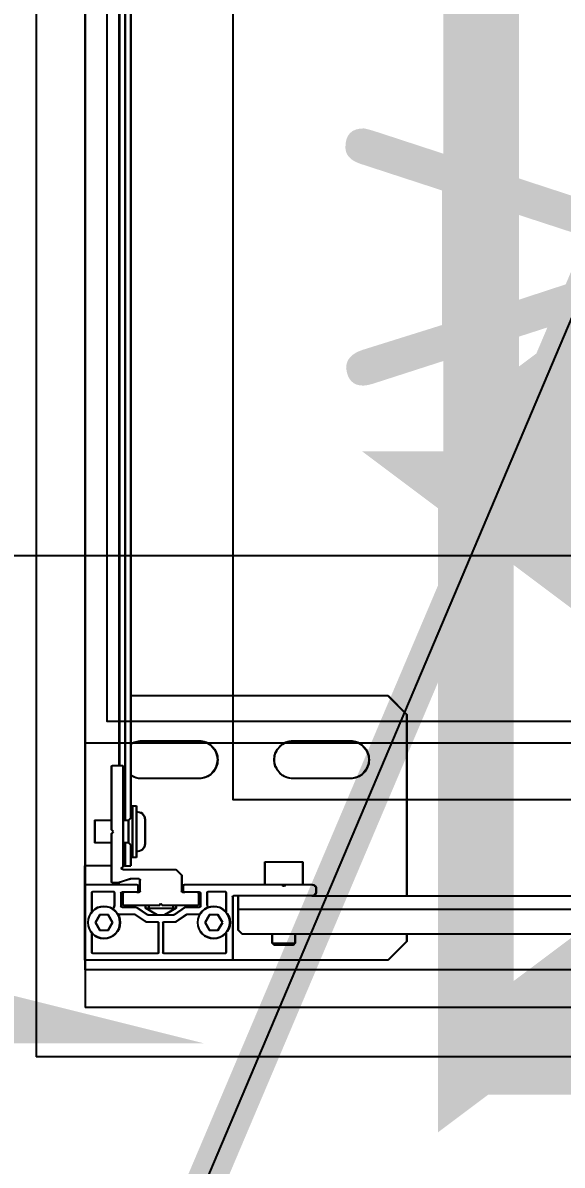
# Model space of a CAD drawing. Extents: x -2932 to 12371, y 2178 to 6224.
# Drawn here: x 6273.24 to 6287.49, y 4039.22 to 4069.41 of the extents above; entities that cross this region are included whole.
import ezdxf
from ezdxf import colors
from ezdxf.entities.mleader import LeaderData, LeaderLine
from ezdxf.math import Vec2, Vec3

# ---------------------------------------------------------------- set-up
doc = ezdxf.new("R2010")
doc.units = 0
doc.header["$PDMODE"] = 67
doc.linetypes.add('ACAD_ISO02W100', pattern=[15, 12, -3])
doc.linetypes.add('prlm_ef', pattern=[0.165, 0.1, -0.065])
doc.layers.get('0').update_dxf_attribs({"color": 252})
for name, color, linetype, lineweight in [('_GAZELEC-BOITE INCORPO', 36, 'Continuous', 18), ('_GAZELEC-RESERVATION', 1, 'Continuous', 18), ('_GAZELEC-RESERVATION 2', 6, 'Continuous', 18)]:
    doc.layers.add(name, color=color, linetype=linetype, lineweight=lineweight)
for name, color, linetype in [('_GAZELEC-EAU CHAUDE', 1, 'Continuous'), ('B aménagement intérieur', 252, 'Continuous'), ('B Général', 252, 'Continuous'), ('C ANNOTATIONS-prestations', 252, 'Continuous'), ('F REMPLISSAGE-vert clair', 252, 'Continuous'), ('F REMPLISSAGE-vert foncé', 252, 'Continuous'), ('GAZ-GAZ N-1', 202, 'Continuous'), ('MTI900_Alu', 252, 'Continuous'), ('prlm-CHAUFF', 30, 'Continuous'), ('prlm-EAU-EF', 161, 'Continuous'), ('prlm-MOD', 64, 'Continuous'), ('prlm-VMC', 93, 'Continuous')]:
    doc.layers.add(name, color=color, linetype=linetype)
doc.layers.add('prlm-ZEROPLOT', color=254, linetype='Continuous', plot=False)
doc.styles.add('Arial', font='arial.ttf')
doc.styles.get("Standard").update_dxf_attribs({"font": 'isocp.shx', "height": 15})
doc.dimstyles.new('200', dxfattribs={"dimscale": 0.1, "dimtxt": 150, "dimasz": 25, "dimexe": 50, "dimexo": 50, "dimgap": 20, "dimtad": 1, "dimdec": 0, "dimdsep": 46, "dimtxsty": 'Arial', "dimblk1": 'DOTBLANK', "dimblk2": 'DOTBLANK', "dimsah": 1, "dimcen": 25, "dimclrd": 5, "dimclre": 5, "dimadec": 0, "dimazin": 0, "dimtfac": 1, "dimtdec": 0, "dimtmove": 0, "dimatfit": 3, "dimldrblk": 'DOTBLANK', "dimfxl": 50, "dimtolj": 1, "dimtzin": 0, "dimarcsym": 0})

# ---------------------------------------------------------------- blocks, each defined once
blk = doc.blocks.new('A n1.T4 A32_A33 (2D)')
at = {"layer": 'B Général', "linetype": 'Continuous'}
for p in [(-638.1, 251.635), (-599.08, 160.635)]:
    blk.add_line(p, (-638.1, 160.635), dxfattribs=at)
at = {"layer": 'F REMPLISSAGE-vert clair'}
for p in [(-639.4, 251.635), (-599.08, 159.335)]:
    blk.add_line(p, (-639.4, 159.335), dxfattribs=at)
at = {"layer": 'F REMPLISSAGE-vert foncé'}
for p in [(-639.4, 251.635), (-599.08, 159.335)]:
    blk.add_line(p, (-639.4, 159.335), dxfattribs=at)
at = {"layer": 'F REMPLISSAGE-vert foncé', "linetype": 'Continuous'}
for p in [(-638.1, 251.635), (-599.08, 160.635)]:
    blk.add_line(p, (-638.1, 160.635), dxfattribs=at)
blk = doc.blocks.new('A n1.G 100_80')
at = {"layer": 'B Général', "linetype": 'Continuous', "flags": 128}
blk.add_lwpolyline([(9.5, -45), (9.5, 45), (48.52, 45), (48.52, -45)], close=True, dxfattribs=at)
at = {"layer": 'C ANNOTATIONS-prestations'}
for p, q in [((9.5, 42.25), (9.5, -42.25)), ((10.55, 41.05), (10.55, -41.05)), ((10.7, 41), (10.7, -41)), ((10.4, 39.6), (10.4, -39.6)), ((10.7, -37.75), (17.5, -37.75)), ((17.5, -37.75), (18, -38.25)), ((18, -38.25), (18, -43.05)), ((11, -38.95), (12.5, -38.95)), ((15, -38.95), (16.5, -38.95)), ((10.2, -41.3), (10.2, -39.63)), ((10.23, -39.6), (10.47, -39.6)), ((10.5, -39.63), (10.5, -42.29)), ((12.5, -39.95), (11, -39.95)), ((16.5, -39.95), (15, -39.95)), ((10.7, -40.67), (10.75, -40.67)), ((10.75, -40.67), (10.75, -42.03)), ((10.75, -40.67), (10.85, -40.67)), ((10.85, -40.67), (10.85, -42.03)), ((9.75, -41.05), (9.75, -41.65)), ((9.75, -41.05), (10.2, -41.05)), ((10.5, -41.05), (10.65, -41.05)), ((10.65, -41.05), (10.75, -40.95)), ((10.65, -41.65), (10.65, -41.05)), ((11.08, -41.025), (11.08, -41.675)), ((10.25, -41.35), (10.2, -41.3)), ((10.2, -41.4), (10.25, -41.35)), ((10.2, -41.65), (9.75, -41.65)), ((10.2, -42.67), (10.2, -41.4)), ((10.65, -41.65), (10.5, -41.65)), ((10.55, -41.65), (10.55, -42.25)), ((10.75, -41.75), (10.65, -41.65)), ((10.7, -41.7), (10.7, -42.25)), ((9.5, -42.78), (9.5, -42.25)), ((10.2, -42.25), (9.5, -42.25)), ((10.55, -42.25), (10.5, -42.25)), ((10.55, -42.25), (10.7, -42.25)), ((10.75, -42.03), (10.7, -42.03)), ((10.85, -42.03), (10.75, -42.03)), ((14.25, -42.15), (15.25, -42.15)), ((14.25, -42.75), (14.25, -42.15)), ((15.25, -42.15), (15.25, -42.75)), ((10.5, -42.35), (11.9, -42.35)), ((11.9, -42.35), (12.05, -42.5)), ((12.05, -42.5), (12.05, -42.92)), ((9.5, -44.72), (9.5, -42.78)), ((9.53, -42.75), (10.87, -42.75)), ((10.395, -42.7), (10.23, -42.7)), ((10.695, -42.601), (10.405, -42.698)), ((10.92, -42.6), (10.705, -42.6)), ((10.9, -42.78), (10.9, -42.92)), ((10.95, -42.92), (10.95, -42.63)), ((12.1, -42.92), (12.1, -42.78)), ((12.13, -42.75), (14.7, -42.75)), ((14.7, -42.75), (14.729, -42.779)), ((14.7, -42.75), (14.8, -42.75)), ((14.771, -42.779), (14.8, -42.75)), ((14.8, -42.75), (15.5, -42.75)), ((15.6, -42.85), (15.6, -42.95)), ((9.68, -43.467), (9.68, -42.96)), ((9.71, -42.93), (10.24, -42.93)), ((10.27, -42.96), (10.27, -43.306)), ((10.45, -42.98), (10.45, -43.32)), ((10.87, -42.95), (10.48, -42.95)), ((10.5, -43.27), (10.5, -42.98)), ((10.87, -42.95), (10.92, -42.95)), ((12.08, -42.95), (12.13, -42.95)), ((12.52, -42.95), (12.13, -42.95)), ((12.5, -42.98), (12.5, -43.27)), ((12.55, -43.32), (12.55, -42.98)), ((12.73, -43.28), (12.73, -42.96)), ((12.76, -42.93), (13.19, -42.93)), ((13.22, -42.96), (13.22, -43.467)), ((13.4, -43.08), (13.4, -44.72)), ((15.5, -43.05), (13.43, -43.05)), ((13.55, -43.4), (13.55, -43.05)), ((15.5, -43.05), (42.27, -43.05)), ((10.48, -43.35), (10.841, -43.35)), ((11.45, -43.3), (10.53, -43.3)), ((10.858, -43.355), (11.142, -43.545)), ((11.1, -43.377), (11.1, -43.3)), ((11.1, -43.377), (11.9, -43.377)), ((11.4, -43.55), (11.1, -43.377)), ((11.177, -43.3), (11.177, -43.421)), ((11.45, -43.3), (11.5, -43.25)), ((11.5, -43.25), (11.55, -43.3)), ((12.47, -43.3), (11.55, -43.3)), ((11.9, -43.377), (11.6, -43.55)), ((11.823, -43.3), (11.823, -43.421)), ((11.858, -43.545), (12.15, -43.35)), ((11.9, -43.3), (11.9, -43.377)), ((12.15, -43.35), (12.52, -43.35)), ((13.55, -43.4), (44.25, -43.4)), ((13.55, -43.95), (13.55, -43.4)), ((9.885, -43.55), (9.769, -43.75)), ((9.769, -43.75), (9.885, -43.95)), ((10.115, -43.55), (9.885, -43.55)), ((10.231, -43.75), (10.115, -43.55)), ((10.115, -43.95), (10.231, -43.75)), ((10.364, -43.53), (10.786, -43.53)), ((10.803, -43.535), (11.088, -43.725)), ((11.105, -43.73), (11.41, -43.73)), ((11.159, -43.55), (11.841, -43.55)), ((11.44, -44.54), (11.44, -43.76)), ((11.56, -43.76), (11.56, -44.54)), ((11.59, -43.73), (11.904, -43.73)), ((11.904, -43.73), (12.197, -43.535)), ((12.214, -43.53), (12.536, -43.53)), ((12.785, -43.55), (12.669, -43.75)), ((12.669, -43.75), (12.785, -43.95)), ((13.015, -43.55), (12.785, -43.55)), ((13.131, -43.75), (13.015, -43.55)), ((13.015, -43.95), (13.131, -43.75)), ((9.68, -44.54), (9.68, -44.033)), ((9.885, -43.95), (10.115, -43.95)), ((12.785, -43.95), (13.015, -43.95)), ((13.22, -44.033), (13.22, -44.54)), ((13.65, -44.05), (13.55, -43.95)), ((13.65, -44.05), (44.15, -44.05)), ((14.45, -44.3), (14.45, -44.05)), ((15.05, -44.05), (15.05, -44.3)), ((18, -44.05), (18, -44.25)), ((14.45, -44.3), (15.05, -44.3)), ((14.5, -44.35), (14.45, -44.3)), ((15, -44.35), (14.5, -44.35)), ((15.05, -44.3), (15, -44.35)), ((18, -44.25), (17.5, -44.75)), ((11.41, -44.57), (9.71, -44.57)), ((13.19, -44.57), (11.59, -44.57)), ((9.5, -44.75), (9.5, -44.72)), ((9.53, -44.75), (9.5, -44.75)), ((13.37, -44.75), (9.53, -44.75)), ((17.5, -44.75), (13.37, -44.75))]:
    blk.add_line(p, q, dxfattribs=at)
at = {"layer": 'C ANNOTATIONS-prestations', "flags": 128}
for points in [[(10.7, -39.05, -0.080612), (10.842, -38.976, -0.080612), (11, -38.95)], [(12.5, -38.95, -0.414214), (13, -39.45, -0.414214), (12.5, -39.95)], [(15, -39.95, -0.414214), (14.5, -39.45, -0.414214), (15, -38.95)], [(16.5, -38.95, -0.414214), (17, -39.45, -0.414214), (16.5, -39.95)], [(10.2, -39.63, -0.198912), (10.209, -39.609, -0.198912), (10.23, -39.6)], [(10.47, -39.6, -0.198912), (10.491, -39.609, -0.198912), (10.5, -39.63)], [(11, -39.95, -0.080612), (10.842, -39.924, -0.080612), (10.7, -39.85)], [(10.85, -40.827, -0.218554), (11.01, -40.873, -0.218554), (11.08, -41.025)], [(10.85, -40.826, -0.003145), (10.853, -40.826, -0.003145), (10.855, -40.826)], [(11.08, -41.675, -0.218554), (11.01, -41.827, -0.218554), (10.85, -41.873)], [(10.855, -41.873, -0.003145), (10.853, -41.874, -0.003145), (10.85, -41.874)], [(10.5, -42.35, -0.414214), (10.47, -42.32, -0.414214), (10.5, -42.29)], [(9.5, -42.78, -0.198912), (9.509, -42.759, -0.198912), (9.53, -42.75)], [(10.23, -42.7, -0.198912), (10.209, -42.691, -0.198912), (10.2, -42.67)], [(10.405, -42.698, -0.040241), (10.4, -42.7, -0.040241), (10.395, -42.7)], [(10.695, -42.601, -0.040241), (10.7, -42.6, -0.040241), (10.705, -42.6)], [(10.87, -42.75, -0.198912), (10.891, -42.759, -0.198912), (10.9, -42.78)], [(10.92, -42.6, -0.198912), (10.941, -42.609, -0.198912), (10.95, -42.63)], [(12.1, -42.78, -0.198912), (12.109, -42.759, -0.198912), (12.13, -42.75)], [(14.771, -42.779, -0.198912), (14.75, -42.787, -0.198912), (14.729, -42.779)], [(15.5, -42.75, -0.198912), (15.571, -42.779, -0.198912), (15.6, -42.85)], [(9.68, -42.96, -0.198912), (9.689, -42.939, -0.198912), (9.71, -42.93)], [(10.24, -42.93, -0.198912), (10.261, -42.939, -0.198912), (10.27, -42.96)], [(10.45, -42.98, -0.198912), (10.459, -42.959, -0.198912), (10.48, -42.95)], [(10.5, -42.98, -0.198912), (10.509, -42.959, -0.198912), (10.53, -42.95)], [(10.9, -42.92, -0.198912), (10.891, -42.941, -0.198912), (10.87, -42.95)], [(10.95, -42.92, -0.198912), (10.941, -42.941, -0.198912), (10.92, -42.95)], [(12.08, -42.95, -0.198912), (12.059, -42.941, -0.198912), (12.05, -42.92)], [(12.13, -42.95, -0.198912), (12.109, -42.941, -0.198912), (12.1, -42.92)], [(12.47, -42.95, -0.198912), (12.491, -42.959, -0.198912), (12.5, -42.98)], [(12.52, -42.95, -0.198912), (12.541, -42.959, -0.198912), (12.55, -42.98)], [(12.73, -42.96, -0.198912), (12.739, -42.939, -0.198912), (12.76, -42.93)], [(13.19, -42.93, -0.198912), (13.211, -42.939, -0.198912), (13.22, -42.96)], [(13.4, -43.08, -0.198912), (13.409, -43.059, -0.198912), (13.43, -43.05)], [(15.6, -42.95, -0.198912), (15.571, -43.021, -0.198912), (15.5, -43.05)], [(9.68, -43.47, -0.01196), (9.68, -43.469, -0.01196), (9.68, -43.467)], [(10.27, -43.306, -0.123554), (10.258, -43.354, -0.123554), (10.225, -43.39)], [(10.48, -43.35, -0.198912), (10.459, -43.341, -0.198912), (10.45, -43.32)], [(10.53, -43.3, -0.198912), (10.509, -43.291, -0.198912), (10.5, -43.27)], [(10.841, -43.35, -0.073633), (10.85, -43.351, -0.073633), (10.858, -43.355)], [(12.5, -43.27, -0.198912), (12.491, -43.291, -0.198912), (12.47, -43.3)], [(12.55, -43.32, -0.198912), (12.541, -43.341, -0.198912), (12.52, -43.35)], [(12.758, -43.349, -0.095961), (12.737, -43.317, -0.095961), (12.73, -43.28)], [(13.22, -43.467, -0.01196), (13.22, -43.469, -0.01196), (13.22, -43.47)], [(10.786, -43.53, -0.073633), (10.795, -43.531, -0.073633), (10.803, -43.535)], [(11.105, -43.73, -0.073633), (11.096, -43.729, -0.073633), (11.088, -43.725)], [(11.159, -43.55, -0.073633), (11.15, -43.549, -0.073633), (11.142, -43.545)], [(11.41, -43.73, -0.198912), (11.431, -43.739, -0.198912), (11.44, -43.76)], [(11.56, -43.76, -0.198912), (11.569, -43.739, -0.198912), (11.59, -43.73)], [(11.858, -43.545, -0.073633), (11.85, -43.549, -0.073633), (11.841, -43.55)], [(12.197, -43.535, -0.073633), (12.205, -43.531, -0.073633), (12.214, -43.53)], [(9.68, -44.033, -0.01196), (9.68, -44.031, -0.01196), (9.68, -44.03)], [(13.22, -44.03, -0.01196), (13.22, -44.031, -0.01196), (13.22, -44.033)], [(9.71, -44.57, -0.198912), (9.689, -44.561, -0.198912), (9.68, -44.54)], [(11.44, -44.54, -0.198912), (11.431, -44.561, -0.198912), (11.41, -44.57)], [(11.59, -44.57, -0.198912), (11.569, -44.561, -0.198912), (11.56, -44.54)], [(13.22, -44.54, -0.198912), (13.211, -44.561, -0.198912), (13.19, -44.57)], [(9.53, -44.75, -0.198912), (9.509, -44.741, -0.198912), (9.5, -44.72)], [(13.4, -44.72, -0.198912), (13.391, -44.741, -0.198912), (13.37, -44.75)]]:
    blk.add_lwpolyline(points, format="xyb", dxfattribs=at)
at = {"layer": 'C ANNOTATIONS-prestations'}
for centre in [(10, -43.75), (12.9, -43.75)]:
    blk.add_circle(centre, 0.425, dxfattribs=at)
blk = doc.blocks.new('A n0.MTI900_Alu_390')
at = {"layer": 'MTI900_Alu', "color": 1, "linetype": 'Continuous'}
for p, q in [((-4.225, 0), (4.225, 0)), ((4.278, 0), (4.225, 0)), ((4.225, -0.07), (4.225, 0)), ((4.472, 0), (4.278, 0)), ((4.475, 0), (4.472, 0)), ((4.475, -0.003), (4.475, 0)), ((4.105, -0.025), (4.165, -0.025)), ((4.105, -0.025), (4.105, -0.07)), ((4.165, -0.07), (4.165, -0.025)), ((4.275, -0.003), (4.275, -0.137)), ((4.293, -0.021), (4.293, -0.074)), ((4.3467, -0.018), (4.296, -0.018)), ((4.355, -0.0385), (4.375, -0.0269)), ((4.375, -0.0269), (4.395, -0.0385)), ((4.454, -0.018), (4.4033, -0.018)), ((4.457, -0.191), (4.457, -0.021)), ((4.475, -0.387), (4.475, -0.003)), ((4.355, -0.0615), (4.355, -0.0385)), ((4.395, -0.0385), (4.395, -0.0615)), ((-3.96, -0.09), (3.96, -0.09)), ((3.96, -0.073), (3.96, -0.097)), ((4.13, -0.07), (3.963, -0.07)), ((4.135, -0.075), (4.13, -0.07)), ((4.14, -0.07), (4.135, -0.075)), ((4.267, -0.07), (4.14, -0.07)), ((4.2602, -0.1195), (4.2698, -0.0905)), ((4.27, -0.0895), (4.27, -0.073)), ((4.296, -0.077), (4.3306, -0.077)), ((4.353, -0.0864), (4.353, -0.1286)), ((4.375, -0.0731), (4.355, -0.0615)), ((4.395, -0.0615), (4.375, -0.0731)), ((-4.105, -0.105), (4.105, -0.105)), ((-4.1, -0.12), (4.1, -0.12)), ((3.775, -0.12), (3.775, -0.8)), ((3.963, -0.1), (4.229, -0.1)), ((4.067, -0.12), (4.067, -0.125)), ((4.105, -0.115), (4.095, -0.125)), ((4.105, -0.1), (4.105, -0.115)), ((4.165, -0.115), (4.105, -0.115)), ((4.165, -0.115), (4.165, -0.1)), ((4.165, -0.105), (4.225, -0.105)), ((4.175, -0.125), (4.165, -0.115)), ((4.17, -0.12), (4.225, -0.12)), ((4.203, -0.125), (4.203, -0.12)), ((4.225, -0.105), (4.225, -0.1)), ((4.225, -0.105), (4.225, -0.12)), ((4.235, -0.1), (4.235, -0.24)), ((4.26, -0.142), (4.26, -0.1205)), ((4.295, -0.137), (4.295, -0.098)), ((4.298, -0.095), (4.332, -0.095)), ((4.327, -0.1), (4.298, -0.1)), ((4.33, -0.195), (4.33, -0.103)), ((4.335, -0.098), (4.335, -0.1341)), ((3.895, -0.15), (3.895, -0.3)), ((3.995, -0.3), (3.995, -0.15)), ((4.067, -0.125), (4.203, -0.125)), ((4.067, -0.125), (4.067, -0.135)), ((4.067, -0.135), (4.203, -0.135)), ((4.203, -0.135), (4.203, -0.125)), ((4.292, -0.145), (4.263, -0.145)), ((4.278, -0.14), (4.292, -0.14)), ((4.295, -0.137), (4.295, -0.142)), ((4.3355, -0.1358), (4.3545, -0.1642)), ((4.3535, -0.1303), (4.3725, -0.1588)), ((4.1025, -0.158), (4.1675, -0.158)), ((4.3377, -0.16), (4.33, -0.16)), ((4.33, -0.1677), (4.3421, -0.1677)), ((4.3377, -0.16), (4.3377, -0.24)), ((4.355, -0.19), (4.3377, -0.16)), ((4.355, -0.1659), (4.355, -0.2341)), ((4.373, -0.1605), (4.373, -0.191)), ((4.33, -0.195), (4.325, -0.2)), ((4.325, -0.2), (4.33, -0.205)), ((4.33, -0.297), (4.33, -0.205)), ((4.3377, -0.24), (4.355, -0.21)), ((4.373, -0.209), (4.373, -0.2404)), ((4.454, -0.194), (4.376, -0.194)), ((4.376, -0.206), (4.454, -0.206)), ((4.457, -0.369), (4.457, -0.209)), ((4.235, -0.24), (4.25, -0.255)), ((4.33, -0.2323), (4.3421, -0.2323)), ((4.33, -0.24), (4.3377, -0.24)), ((4.3545, -0.2358), (4.335, -0.265)), ((4.373, -0.2404), (4.3535, -0.2697)), ((4.25, -0.255), (4.292, -0.255)), ((4.275, -0.263), (4.275, -0.52)), ((4.292, -0.26), (4.278, -0.26)), ((4.295, -0.258), (4.295, -0.263)), ((4.295, -0.302), (4.295, -0.263)), ((4.335, -0.265), (4.335, -0.302)), ((4.353, -0.2714), (4.353, -0.3036)), ((4.298, -0.3), (4.327, -0.3)), ((4.293, -0.326), (4.293, -0.369)), ((4.328, -0.323), (4.296, -0.323)), ((4.332, -0.305), (4.298, -0.305)), ((4.355, -0.3285), (4.375, -0.3169)), ((4.355, -0.3515), (4.355, -0.3285)), ((4.375, -0.3169), (4.395, -0.3285)), ((4.395, -0.3285), (4.395, -0.3515)), ((4.375, -0.3631), (4.355, -0.3515)), ((4.395, -0.3515), (4.375, -0.3631)), ((4.296, -0.372), (4.3467, -0.372)), ((4.308, -0.39), (4.472, -0.39)), ((4.4033, -0.372), (4.454, -0.372)), ((4.475, -0.8), (4.475, -0.387)), ((4.305, -0.6), (4.305, -0.393)), ((4.34, -0.405), (4.305, -0.405)), ((4.34, -0.405), (4.34, -3.475)), ((4.395, -0.405), (4.34, -0.405)), ((4.405, -0.415), (4.395, -0.405)), ((4.405, -0.415), (4.405, -3.465)), ((4.215, -0.475), (4.215, -0.575)), ((4.275, -0.475), (4.215, -0.475)), ((4.43, -0.495), (4.405, -0.495)), ((4.43, -0.495), (4.43, -0.555)), ((4.435, -0.5), (4.43, -0.495)), ((4.435, -0.55), (4.435, -0.5)), ((4.275, -0.52), (4.2779, -0.5229)), ((4.275, -0.52), (4.275, -0.53)), ((4.2779, -0.5271), (4.275, -0.53)), ((4.275, -0.53), (4.275, -0.6)), ((3.895, -0.55), (3.895, -0.7)), ((3.995, -0.7), (3.995, -0.55)), ((4.405, -0.555), (4.43, -0.555)), ((4.43, -0.555), (4.435, -0.55)), ((4.215, -0.575), (4.275, -0.575)), ((4.305, -0.6), (4.305, -3.277)), ((4.285, -0.61), (4.295, -0.61)), ((3.775, -0.8), (3.825, -0.85)), ((4.425, -0.85), (4.475, -0.8)), ((3.825, -0.85), (4.305, -0.85)), ((4.405, -0.85), (4.425, -0.85))]:
    blk.add_line(p, q, dxfattribs=at)
for centre in [(4.375, -0.05), (4.375, -0.34)]:
    blk.add_circle(centre, 0.0425, dxfattribs=at)
for centre, radius, start, end in [((4.278, -0.003), 0.003, 90, 180), ((4.472, -0.003), 0.003, 0, 90), ((4.296, -0.021), 0.003, 90, 180), ((4.3467, -0.021), 0.003, 84.5182, 90), ((4.4033, -0.021), 0.003, 90, 95.4818), ((4.454, -0.021), 0.003, 0, 90), ((3.963, -0.073), 0.003, 90, 180), ((4.267, -0.073), 0.003, 0, 90), ((4.267, -0.0895), 0.003, 341.5651, 0), ((4.296, -0.074), 0.003, 180, 270), ((4.3306, -0.067), 0.01, 270, 326.3475), ((3.945, -0.15), 0.05, 143.1301, 180), ((3.963, -0.097), 0.003, 180, 270), ((3.945, -0.15), 0.05, 0, 36.8699), ((4.232, -0.1), 0.003, 0, 180), ((4.263, -0.1205), 0.003, 161.5651, 180), ((4.298, -0.098), 0.003, 90, 180), ((4.298, -0.103), 0.003, 90, 180), ((4.327, -0.103), 0.003, 0, 90), ((4.332, -0.098), 0.003, 0, 90), ((4.1025, -0.138), 0.02, 171.3731, 270), ((4.1025, -0.133), 0.02, 185.7392, 187.1808), ((4.1675, -0.138), 0.02, 270, 8.6269), ((4.1675, -0.133), 0.02, 352.8192, 354.2608), ((4.263, -0.142), 0.003, 180, 270), ((4.278, -0.137), 0.003, 180, 270), ((4.292, -0.137), 0.003, 270, 0), ((4.292, -0.142), 0.003, 270, 0), ((4.338, -0.1341), 0.003, 180, 213.6901), ((4.356, -0.1286), 0.003, 180, 213.6901), ((4.352, -0.1659), 0.003, 0, 33.6901), ((4.37, -0.1605), 0.003, 0, 33.6901), ((4.376, -0.191), 0.003, 180, 270), ((4.376, -0.209), 0.003, 90, 180), ((4.454, -0.191), 0.003, 270, 0), ((4.454, -0.209), 0.003, 0, 90), ((4.352, -0.2341), 0.003, 326.3099, 0), ((4.278, -0.263), 0.003, 90, 180), ((4.292, -0.258), 0.003, 0, 90), ((4.292, -0.263), 0.003, 0, 90), ((4.356, -0.2714), 0.003, 146.3099, 180), ((3.945, -0.3), 0.05, 180, 0), ((4.298, -0.297), 0.003, 180, 270), ((4.327, -0.297), 0.003, 270, 0), ((4.296, -0.326), 0.003, 90, 180), ((4.298, -0.302), 0.003, 180, 270), ((4.328, -0.333), 0.01, 46.149, 90), ((4.332, -0.302), 0.003, 270, 0), ((4.296, -0.369), 0.003, 180, 270), ((4.308, -0.393), 0.003, 90, 180), ((4.3467, -0.369), 0.003, 270, 275.4818), ((4.4033, -0.369), 0.003, 264.5182, 270), ((4.454, -0.369), 0.003, 270, 0), ((4.472, -0.387), 0.003, 270, 0), ((3.945, -0.55), 0.05, 0, 180), ((4.2758, -0.525), 0.003, 315, 45), ((4.285, -0.6), 0.01, 180, 270), ((4.295, -0.6), 0.01, 270, 0), ((3.945, -0.7), 0.05, 180, 0)]:
    blk.add_arc(centre, radius, start, end, dxfattribs=at)
blk = doc.blocks.new('xi.uta-yzen-d')
at = {"layer": 'prlm-CHAUFF', "ltscale": 50}
for points in [[(0, 30), (0, 0), (39, 0), (39, 30)], [(0.571, 29.429), (0.571, 0.571), (38.429, 0.571), (38.429, 29.429)], [(-40.5, 20.62), (-40.5, 3.9), (40.5, 3.9), (40.5, 20.62)]]:
    blk.add_lwpolyline(points, close=True, dxfattribs=at)
at = {"layer": 'prlm-CHAUFF', "ltscale": 50, "insert": (7.303, 16.894), "char_height": 10, "width": 139.79252, "attachment_point": 1}
blk.add_mtext('UTA', dxfattribs=at)
blk = doc.blocks.new('xi.dchrob')
at = {"layer": 'prlm-ZEROPLOT', "color": 253, "linetype": 'ACAD_ISO02W100', "ltscale": 5}
for radius in [180, 120]:
    blk.add_circle((13.375, 0), radius, dxfattribs=at)
blk = doc.blocks.new('FLECHE1')
blk.add_line((495907.08, -370439.56), (496141.31, -369887.17))
at = {"const_width": 10}
blk.add_lwpolyline([(495936.11, -370371.09), (496141.31, -369887.17)], dxfattribs=at)
blk = doc.blocks.new('_DOTBLANK')
at = {"color": 0, "linetype": 'ByBlock'}
blk.add_line((-0.5, 0), (-1, 0), dxfattribs=at)
blk.add_circle((0, 0), 0.5, dxfattribs=at)
blk = doc.blocks.new('*D356')
at = {"layer": '_GAZELEC-BOITE INCORPO', "color": 5, "lineweight": -2, "transparency": 16777216}
for p, q in [((6225.888, 4037.089), (6225.888, 3961.905)), ((6285.206, 4037.089), (6285.206, 3961.905)), ((6282.706, 3966.905), (6228.388, 3966.905))]:
    blk.add_line(p, q, dxfattribs=at)
at = {"layer": 'Defpoints', "color": 0, "transparency": 16777216}
for p in [(6225.888, 4042.089), (6285.206, 4042.089), (6225.888, 3966.905)]:
    blk.add_point(p, dxfattribs=at)
at = {"layer": '_GAZELEC-BOITE INCORPO', "color": 5, "lineweight": -2, "transparency": 16777216, "xscale": 2.5, "yscale": 2.5, "zscale": 2.5, "rotation": 180}
blk.add_blockref('_DOTBLANK', (6225.888, 3966.905), dxfattribs=at)
at = {"layer": '_GAZELEC-BOITE INCORPO', "color": 5, "lineweight": -2, "transparency": 16777216, "xscale": 2.5, "yscale": 2.5, "zscale": 2.5}
blk.add_blockref('_DOTBLANK', (6285.206, 3966.905), dxfattribs=at)
at = {"layer": '_GAZELEC-BOITE INCORPO', "color": 0, "transparency": 16777216, "insert": (6255.547, 3976.563), "char_height": 15, "attachment_point": 5, "style": 'Arial'}
blk.add_mtext('\\A1;59', dxfattribs=at)
blk = doc.blocks.new('*D357')
at = {"layer": '_GAZELEC-BOITE INCORPO', "color": 5, "lineweight": -2, "transparency": 16777216}
for p, q in [((6285.206, 4037.089), (6285.206, 3961.905)), ((6305.205, 4037.088), (6305.205, 3961.905)), ((6287.706, 3966.905), (6302.705, 3966.905)), ((6305.205, 3966.905), (6333.397, 3966.905))]:
    blk.add_line(p, q, dxfattribs=at)
at = {"layer": 'Defpoints', "color": 0, "transparency": 16777216}
for p in [(6285.206, 4042.089), (6305.205, 4042.088), (6305.205, 3966.905)]:
    blk.add_point(p, dxfattribs=at)
at = {"layer": '_GAZELEC-BOITE INCORPO', "color": 5, "lineweight": -2, "transparency": 16777216, "xscale": 2.5, "yscale": 2.5, "zscale": 2.5, "rotation": 180}
blk.add_blockref('_DOTBLANK', (6285.206, 3966.905), dxfattribs=at)
at = {"layer": '_GAZELEC-BOITE INCORPO', "color": 5, "lineweight": -2, "transparency": 16777216, "xscale": 2.5, "yscale": 2.5, "zscale": 2.5}
blk.add_blockref('_DOTBLANK', (6305.205, 3966.905), dxfattribs=at)
at = {"layer": '_GAZELEC-BOITE INCORPO', "color": 0, "transparency": 16777216, "insert": (6320.551, 3976.563), "char_height": 15, "attachment_point": 5, "style": 'Arial'}
blk.add_mtext('\\A1;20', dxfattribs=at)
blk = doc.blocks.new('*D359')
at = {"layer": '_GAZELEC-BOITE INCORPO', "color": 5, "lineweight": -2, "transparency": 16777216}
for p, q in [((6269.388, 4134.389), (6380.742, 4134.389)), ((6375.742, 4037.174), (6375.742, 4131.889)), ((6269.388, 4034.674), (6380.742, 4034.674))]:
    blk.add_line(p, q, dxfattribs=at)
at = {"layer": 'Defpoints', "color": 0, "transparency": 16777216}
for p in [(6264.388, 4134.389), (6375.742, 4134.389), (6264.388, 4034.674)]:
    blk.add_point(p, dxfattribs=at)
at = {"layer": '_GAZELEC-BOITE INCORPO', "color": 5, "lineweight": -2, "transparency": 16777216, "xscale": 2.5, "yscale": 2.5, "zscale": 2.5}
for p, rotation in [((6375.742, 4134.389), 90), ((6375.742, 4034.674), 270)]:
    blk.add_blockref('_DOTBLANK', p, dxfattribs=dict(at, rotation=rotation))
at = {"layer": '_GAZELEC-BOITE INCORPO', "color": 0, "transparency": 16777216, "insert": (6366.083, 4084.531), "char_height": 15, "attachment_point": 5, "rotation": 90, "style": 'Arial'}
blk.add_mtext('\\A1;100', dxfattribs=at)
blk = doc.blocks.new('*D363')
at = {"layer": '_GAZELEC-BOITE INCORPO', "color": 5, "lineweight": -2, "transparency": 16777216}
for p, q in [((6225.89, 4039.097), (6225.89, 3749.274)), ((6746.137, 4025.452), (6746.137, 3749.274)), ((6743.637, 3754.274), (6228.39, 3754.274))]:
    blk.add_line(p, q, dxfattribs=at)
at = {"layer": 'Defpoints', "color": 0, "transparency": 16777216}
for p in [(6225.89, 4044.097), (6746.137, 4030.452), (6225.89, 3754.274)]:
    blk.add_point(p, dxfattribs=at)
at = {"layer": '_GAZELEC-BOITE INCORPO', "color": 5, "lineweight": -2, "transparency": 16777216, "xscale": 2.5, "yscale": 2.5, "zscale": 2.5, "rotation": 180}
blk.add_blockref('_DOTBLANK', (6225.89, 3754.274), dxfattribs=at)
at = {"layer": '_GAZELEC-BOITE INCORPO', "color": 5, "lineweight": -2, "transparency": 16777216, "xscale": 2.5, "yscale": 2.5, "zscale": 2.5}
blk.add_blockref('_DOTBLANK', (6746.137, 3754.274), dxfattribs=at)
at = {"layer": '_GAZELEC-BOITE INCORPO', "color": 0, "transparency": 16777216, "insert": (6486.013, 3763.932), "char_height": 15, "attachment_point": 5, "style": 'Arial'}
blk.add_mtext('\\A1;520', dxfattribs=at)

msp = doc.modelspace()

# ---------------------------------------------------------------- linework, layer by layer
at = {"layer": '_GAZELEC-BOITE INCORPO', "const_width": 2}
for points in [[(6285.353, 4063.335), (6285.353, 4058.335), (6305.352, 4058.335), (6305.353, 4073.335), (6285.353, 4073.335), (6285.353, 4058.335), (6305.353, 4073.335), (6285.353, 4073.334), (6305.352, 4058.335)], [(6285.206, 4047.089), (6285.206, 4042.089), (6305.205, 4042.089), (6305.206, 4057.089), (6285.206, 4057.089), (6285.206, 4042.089), (6305.206, 4057.089), (6285.206, 4057.088), (6305.205, 4042.089)]]:
    msp.add_lwpolyline(points, dxfattribs=at)
at = {"layer": '_GAZELEC-EAU CHAUDE', "linetype": 'prlm_ef'}
msp.add_spline([(6289.551, 4056.176), (6296.245, 4056.176), (6302.274, 4056.176), (6308.745, 4056.176), (6324.296, 4051.806), (6340.694, 4041.237), (6355.772, 4013.231), (6346.707, 3967.663), (6321.984, 3952.565), (6277.208, 3969.585), (6264.023, 4003.074), (6262.261, 4047.89)], degree=3, dxfattribs=at)
at = {"layer": '_GAZELEC-RESERVATION 2', "const_width": 2}
msp.add_lwpolyline([(6269.896, 4043.452), (6269.896, 4123.452), (6229.896, 4123.452), (6229.896, 4043.452), (6269.896, 4043.444), (6241.693, 4050.488), (6229.896, 4123.452)], dxfattribs=at)
at = {"layer": 'prlm-EAU-EF', "linetype": 'prlm_ef'}
msp.add_open_spline([(6289.561, 4052.176), (6291.097, 4052.18), (6292.628, 4052.184), (6294.951, 4052.181), (6295.745, 4052.179), (6297.338, 4052.17), (6298.141, 4052.165), (6299.682, 4052.159), (6300.417, 4052.158), (6301.866, 4052.168), (6302.585, 4052.18), (6303.979, 4052.21), (6304.658, 4052.227), (6306.222, 4052.25), (6307.09, 4052.248), (6308.4, 4052.194), (6308.867, 4052.163), (6309.813, 4052.073), (6310.287, 4052.015), (6311.712, 4051.806), (6312.667, 4051.618), (6315.909, 4050.836), (6318.215, 4050.039), (6321.335, 4048.747), (6322.152, 4048.39), (6323.774, 4047.647), (6324.577, 4047.263), (6326.952, 4046.074), (6328.492, 4045.228), (6332.265, 4042.934), (6334.418, 4041.405), (6337.494, 4038.783), (6338.537, 4037.796), (6340.525, 4035.706), (6341.469, 4034.604), (6344.147, 4031.149), (6345.725, 4028.643), (6348.98, 4022.275), (6350.452, 4018.267), (6352.492, 4009.924), (6353.061, 4005.587), (6353.239, 3996.928), (6352.848, 3992.605), (6351.073, 3984.312), (6349.69, 3980.342), (6346.606, 3974.382), (6345.204, 3972.196), (6341.04, 3966.968), (6337.93, 3964.137), (6331.001, 3959.604), (6327.185, 3957.903), (6321.804, 3956.572), (6320.369, 3956.315), (6317.448, 3955.984), (6315.966, 3955.91), (6311.481, 3955.949), (6308.44, 3956.326), (6302.423, 3957.717), (6299.448, 3958.73), (6292.633, 3961.809), (6288.906, 3964.13), (6284.221, 3968.026), (6282.89, 3969.278), (6280.436, 3971.903), (6279.317, 3973.273), (6277.262, 3976.149), (6276.325, 3977.653), (6273.542, 3982.733), (6272.03, 3986.548), (6269.64, 3994.534), (6268.763, 3998.704), (6267.556, 4006.319), (6267.152, 4009.731), (6266.557, 4016.566), (6266.365, 4019.99), (6266.015, 4030.292), (6266.082, 4037.196), (6266.217, 4045.371), (6266.239, 4046.595), (6266.261, 4047.82)], degree=3, knots=[0, 0, 0, 0, 4.605706, 4.605706, 7.011747, 7.011747, 9.417788, 9.417788, 11.580795, 11.580795, 13.642062, 13.642062, 15.703329, 15.703329, 18.5296, 18.5296, 20.173847, 20.173847, 21.818093, 21.818093, 25.106586, 25.106586, 32.936976, 32.936976, 35.705587, 35.705587, 38.474199, 38.474199, 44.011421, 44.011421, 52.554267, 52.554267, 57.318464, 57.318464, 62.082661, 62.082661, 71.611055, 71.611055, 84.872697, 84.872697, 98.134338, 98.134338, 111.39598, 111.39598, 124.657621, 124.657621, 133.097977, 133.097977, 146.494614, 146.494614, 159.891251, 159.891251, 164.686299, 164.686299, 169.481347, 169.481347, 179.071443, 179.071443, 188.661539, 188.661539, 201.968519, 201.968519, 207.73717, 207.73717, 213.492497, 213.492497, 219.247825, 219.247825, 232.225747, 232.225747, 245.203669, 245.203669, 255.690456, 255.690456, 266.177243, 266.177243, 287.150817, 287.150817, 290.836208, 290.836208, 290.836208, 290.836208], dxfattribs=at)
at = {"layer": 'prlm-VMC'}
msp.add_lwpolyline([(6265.807, 4055.335), (6336.462, 4055.335)], dxfattribs=at)

# ---------------------------------------------------------------- block references
at = {"layer": 'B aménagement intérieur'}
for name, p in [('A n1.T4 A32_A33 (2D)', (6912.988, 3882.754)), ('A n1.G 100_80', (6265.388, 4089.389))]:
    msp.add_blockref(name, p, dxfattribs=at)
at = {"layer": 'GAZ-GAZ N-1', "xscale": 0.1, "yscale": 0.1, "zscale": 0.1}
msp.add_blockref('FLECHE1', (-43322.338, 41059.866), dxfattribs=at)
at = {"layer": 'prlm-CHAUFF', "xscale": -9.999999999999975, "yscale": 9.999999999999975, "zscale": 9.999999999999975, "rotation": 90.00011533977086}
msp.add_blockref('A n0.MTI900_Alu_390', (6274.879, 4089.389), dxfattribs=at)
at = {"layer": 'prlm-CHAUFF', "rotation": 270}
msp.add_blockref('xi.uta-yzen-d', (6274.888, 4089.389), dxfattribs=at)
at = {"layer": 'prlm-MOD', "rotation": 270}
msp.add_blockref('xi.dchrob', (6264.988, 4036.18), dxfattribs=at)

# ---------------------------------------------------------------- dimensions: what is measured, and where the dimension line sits
at = {"layer": '_GAZELEC-BOITE INCORPO'}
dim = msp.add_linear_dim(base=(6375.742, 4134.389), p1=(6264.388, 4034.674), p2=(6264.388, 4134.389), angle=90, dimstyle='200', dxfattribs=at)
dim.commit()
dim.dimension.update_dxf_attribs({"geometry": '*D359', "text_midpoint": (6366.083, 4084.531)})
for base, p1, p2, picture, middle in [((6225.89, 3754.274), (6746.137, 4030.452), (6225.89, 4044.097), '*D363', (6486.013, 3763.932)), ((6225.888, 3966.905), (6285.206, 4042.089), (6225.888, 4042.089), '*D356', (6255.547, 3976.563)), ((6305.205, 3966.905), (6285.206, 4042.089), (6305.205, 4042.088), '*D357', (6320.551, 3976.563))]:
    dim = msp.add_linear_dim(base=base, p1=p1, p2=p2, dimstyle='200', dxfattribs=at)
    dim.commit()
    dim.dimension.update_dxf_attribs({"geometry": picture, "text_midpoint": middle})

# ---------------------------------------------------------------- leaders
at = {"layer": '_GAZELEC-RESERVATION', "color": 6}
ml = msp.add_multileader_mtext('Standard', dxfattribs=at)
ml.set_content('engravure 5cm', color=6)
ml.set_leader_properties()
ml.build(insert=Vec2(0, 0))
ml.multileader.update_dxf_attribs({"has_text_frame": 1, "arrow_head_size": 8, "scale": 20})
ctx = ml.context
ctx.base_point, ctx.scale, ctx.char_height, ctx.arrow_head_size, ctx.landing_gap_size, ctx.plane_origin = Vec3(4682.163, 4053.784), 20, 8, 8, 4, Vec3(4697.038, 4238.505)
notes = []
notes.append((ctx, [(0, (1, 1, 0), (4766.886, 4053.784), (-1, 0), 8.984, [(0, [(4835.489, 4069.164)], 0, [])])]))
ctx.mtext.insert, ctx.mtext.width, ctx.mtext.flow_direction = Vec3(4686.163, 4058.929), 156.88504, 5
for ctx, leaders in notes:
    for number, flags, end, landing, length, lines in leaders:
        leader = LeaderData()
        leader.index, (leader.has_last_leader_line, leader.has_dogleg_vector, leader.attachment_direction) = number, flags
        leader.last_leader_point, leader.dogleg_vector, leader.dogleg_length = Vec3(end), Vec3(landing), length
        for number, points, colour, breaks in lines:
            line = LeaderLine()
            line.index, line.vertices, line.color, line.breaks = number, Vec3.list(points), colors.encode_raw_color(colour), breaks
            leader.lines.append(line)
        ctx.leaders.append(leader)

doc.saveas('drawing.dxf')
